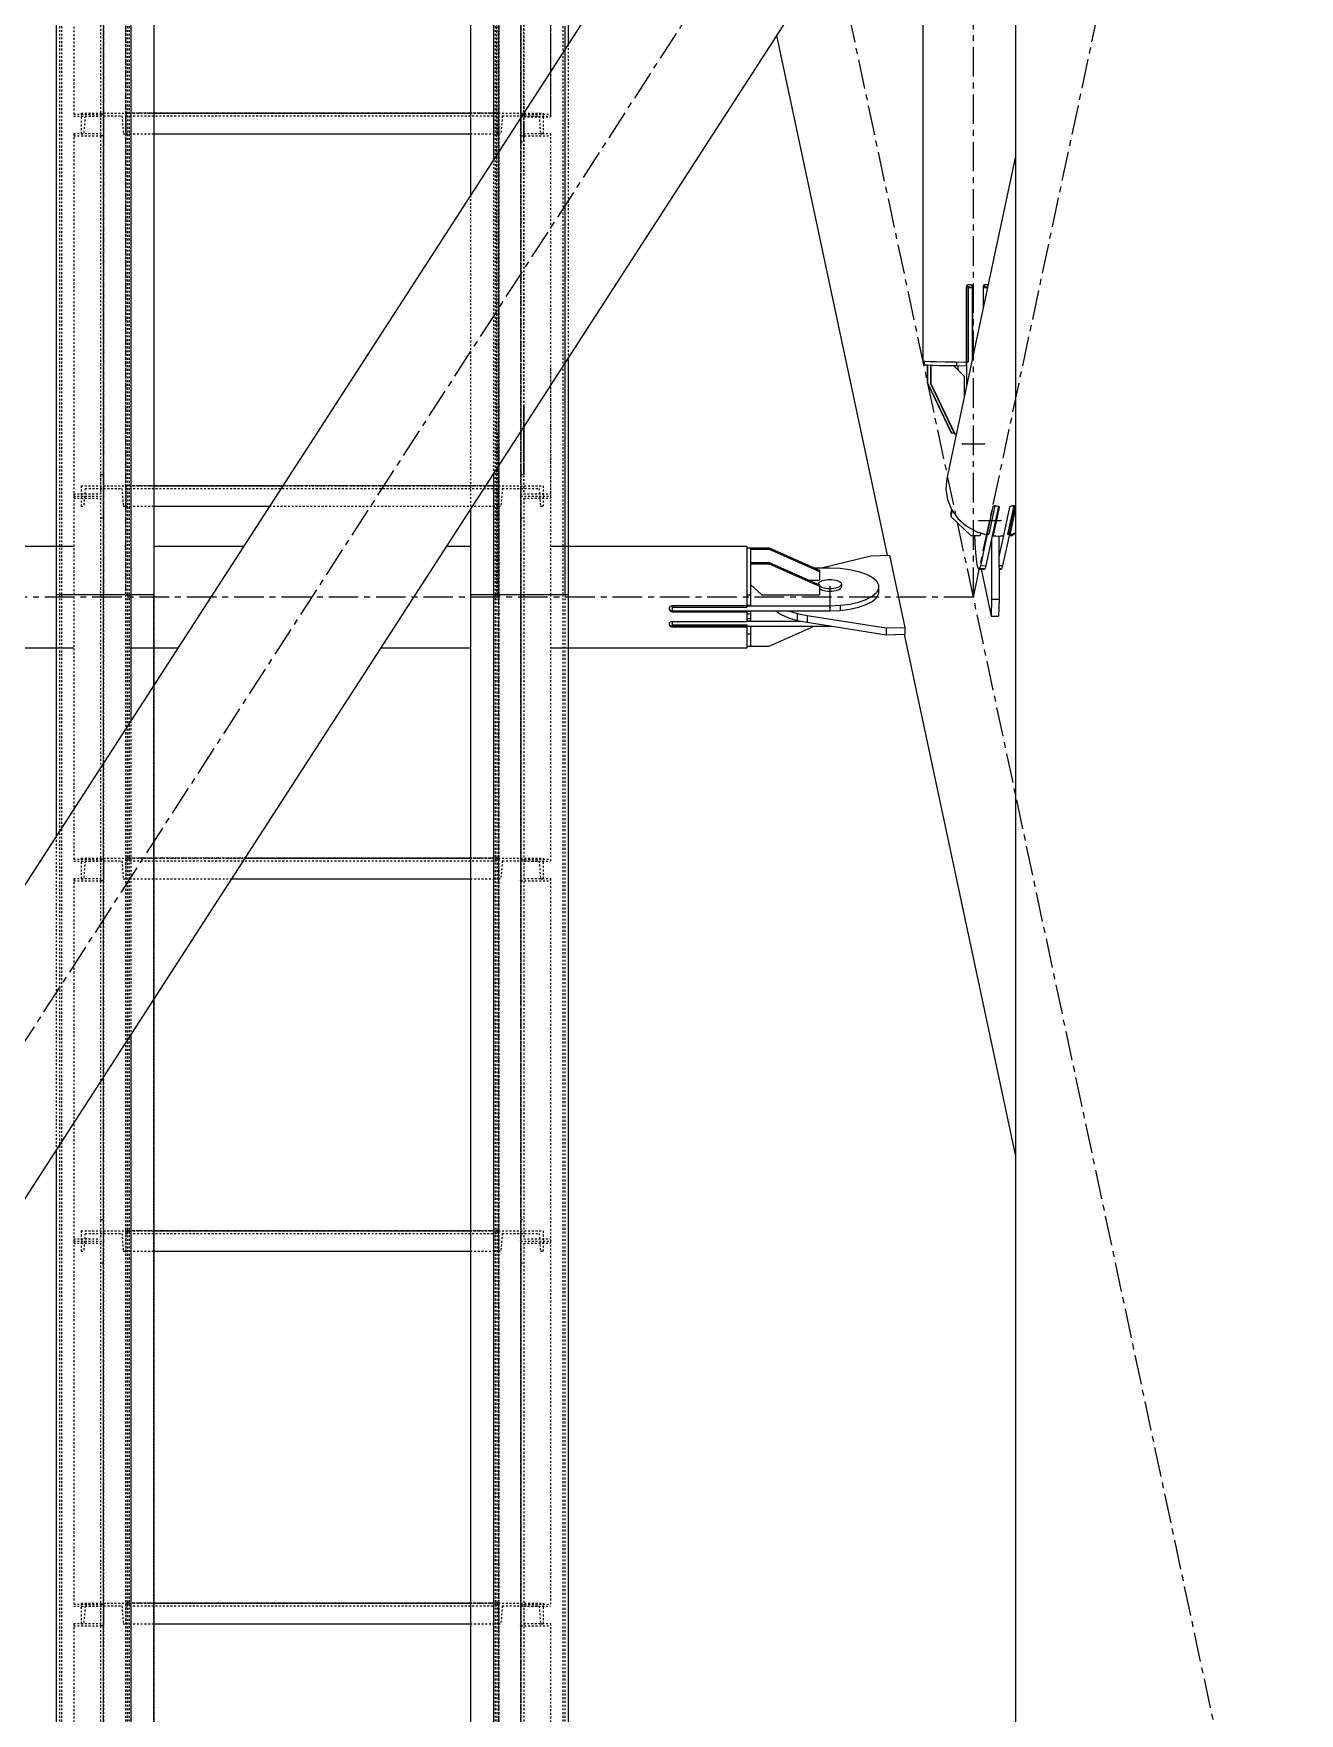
# Model space of a CAD drawing. Header units: millimetres. Extents: x 5143 to 30813, y 232 to 21408.
# Drawn here: x 23090.2 to 23430, y 9290.6 to 9741.5 of the extents above; entities that cross this region are included whole.
import ezdxf

# ---------------------------------------------------------------- set-up
doc = ezdxf.new("R2010")
doc.units = ezdxf.units.MM
doc.header["$LTSCALE"] = 0.25
for name, pattern in [('CENTER', [50.8, 31.75, -6.35, 6.35, -6.35]), ('XKITLINE00', [0]), ('XKITLINE02', [4, 2, -2]), ('XKITLINE03', [6, 3, -1, 1, -1])]:
    doc.linetypes.add(name, pattern=pattern)

msp = doc.modelspace()

# ---------------------------------------------------------------- linework, layer by layer
at = {"color": 3, "linetype": 'XKITLINE02'}
for p, q in [((23097.15, 10409.49), (23097.15, 9590.91)), ((23097.15, 10409.49), (23097.16, 9590.91)), ((23097.69, 10409.49), (23097.69, 9590.91)), ((23097.69, 10409.49), (23097.69, 9590.91)), ((23114.92, 10409.49), (23114.92, 9590.91)), ((23114.92, 10409.49), (23114.92, 9590.91)), ((23115, 10409.49), (23115, 9590.95)), ((23115, 10409.49), (23115, 9590.95)), ((23115.45, 10409.49), (23115.45, 9590.91)), ((23115.45, 10409.49), (23115.46, 9590.91)), ((23115.85, 10409.49), (23115.85, 9590.95)), ((23115.85, 10409.49), (23115.85, 9590.95)), ((23214.14, 10409.49), (23214.13, 9590.95)), ((23214.14, 10409.49), (23214.14, 9590.95)), ((23214.53, 10409.49), (23214.54, 9590.91)), ((23214.99, 10409.49), (23214.98, 9590.95)), ((23214.99, 10409.49), (23214.99, 9590.95)), ((23215.07, 10409.49), (23215.07, 9590.91)), ((23232.3, 10409.49), (23232.3, 9590.91)), ((23232.83, 10409.49), (23232.84, 9590.91)), ((23101, 9817.38), (23101, 9719.35)), ((23101.01, 9817.38), (23101.01, 9719.35)), ((23109, 9817.38), (23109, 9714.13)), ((23109.01, 9817.38), (23109.01, 9714.13)), ((23220.99, 9817.38), (23220.99, 9716.47)), ((23228.99, 9817.38), (23228.99, 9725.38)), ((23108.2, 9816.8), (23108.2, 9714.13)), ((23108.21, 9816.8), (23108.21, 9714.13)), ((23221.79, 9816.8), (23221.79, 9717.45)), ((23214.53, 9761.22), (23214.53, 9590.91)), ((23215.07, 9760.69), (23215.07, 9590.91)), ((23220.98, 9760.77), (23220.98, 9712.5)), ((23220.99, 9762.07), (23220.99, 9719.93)), ((23221.78, 9760.03), (23221.78, 9712.5)), ((23228.98, 9760.77), (23228.98, 9719.19)), ((23232.3, 9743.46), (23232.3, 9590.91)), ((23232.83, 9742.92), (23232.83, 9590.91)), ((23233.68, 9738.64), (23233.68, 9654.46)), ((23233.68, 9738.64), (23233.68, 9654.46)), ((23228.98, 9725.38), (23228.98, 9719.19)), ((23228.99, 9725.38), (23228.99, 9719.35)), ((23101, 9719.93), (23109, 9719.93)), ((23101, 9719.35), (23108.2, 9719.35)), ((23101.01, 9719.93), (23109.01, 9719.93)), ((23101.01, 9719.35), (23108.21, 9719.35)), ((23103, 9720.13), (23103, 9714.63)), ((23103, 9720.13), (23115, 9720.13)), ((23103, 9720.13), (23103, 9714.63)), ((23103, 9720.13), (23103, 9714.63)), ((23103, 9720.13), (23115, 9720.13)), ((23103, 9720.13), (23103, 9714.63)), ((23104.07, 9719.43), (23103.68, 9714.63)), ((23104.07, 9719.43), (23103.68, 9714.63)), ((23104.07, 9719.43), (23103.68, 9714.63)), ((23104.07, 9719.43), (23103.68, 9714.63)), ((23104.07, 9719.43), (23113.94, 9719.43)), ((23104.07, 9719.43), (23113.94, 9719.43)), ((23108.2, 9719.94), (23108.2, 9617.96)), ((23108.2, 9719.94), (23109, 9719.94)), ((23108.21, 9719.94), (23108.21, 9617.96)), ((23108.21, 9719.94), (23109.01, 9719.94)), ((23109, 9719.94), (23109, 9617.38)), ((23109.01, 9719.94), (23109.01, 9617.38)), ((23113.94, 9719.43), (23114.32, 9714.63)), ((23113.94, 9719.43), (23114.32, 9714.63)), ((23113.94, 9719.43), (23114.32, 9714.63)), ((23113.94, 9719.43), (23114.32, 9714.63)), ((23115, 9720.13), (23115, 9714.63)), ((23115, 9720.13), (23122.5, 9720.13)), ((23115, 9720.13), (23115, 9714.63)), ((23115, 9720.13), (23122.5, 9720.13)), ((23115, 9720.13), (23115, 9714.63)), ((23115, 9720.13), (23115, 9714.63)), ((23115, 9720.13), (23115, 9714.63)), ((23115, 9720.13), (23115, 9714.63)), ((23115, 9719.43), (23214.98, 9719.43)), ((23115, 9719.43), (23214.98, 9719.43)), ((23207.48, 9720.13), (23214.98, 9720.13)), ((23207.48, 9720.13), (23214.98, 9720.13)), ((23214.98, 9720.13), (23214.98, 9714.63)), ((23214.98, 9720.13), (23214.98, 9714.63)), ((23214.98, 9720.13), (23214.98, 9714.63)), ((23214.98, 9720.13), (23226.98, 9720.13)), ((23214.98, 9720.13), (23214.98, 9714.63)), ((23214.98, 9720.13), (23214.98, 9714.63)), ((23214.98, 9720.13), (23226.98, 9720.13)), ((23214.98, 9720.13), (23214.98, 9714.63)), ((23216.05, 9719.43), (23215.66, 9714.63)), ((23216.05, 9719.43), (23215.66, 9714.63)), ((23216.05, 9719.43), (23215.66, 9714.63)), ((23216.05, 9719.43), (23215.66, 9714.63)), ((23216.05, 9719.43), (23225.92, 9719.43)), ((23216.05, 9719.43), (23225.92, 9719.43)), ((23220.98, 9719.94), (23220.98, 9640.1)), ((23220.98, 9719.94), (23221.78, 9719.94)), ((23220.98, 9719.93), (23228.98, 9719.93)), ((23220.99, 9719.94), (23220.99, 9640.11)), ((23220.99, 9719.94), (23221.79, 9719.94)), ((23220.99, 9719.93), (23228.99, 9719.93)), ((23221.78, 9719.94), (23221.78, 9617.96)), ((23221.78, 9719.19), (23228.98, 9719.19)), ((23221.79, 9719.94), (23221.79, 9617.96)), ((23221.79, 9719.35), (23228.99, 9719.35)), ((23225.92, 9719.43), (23226.3, 9714.63)), ((23225.92, 9719.43), (23226.3, 9714.63)), ((23225.92, 9719.43), (23226.3, 9714.63)), ((23225.92, 9719.43), (23226.3, 9714.63)), ((23226.98, 9720.13), (23226.98, 9714.63)), ((23226.98, 9720.13), (23226.98, 9714.63)), ((23226.98, 9720.13), (23226.98, 9714.63)), ((23226.98, 9720.13), (23226.98, 9714.63)), ((23101, 9714.7), (23101, 9617.38)), ((23101, 9714.7), (23108.2, 9714.7)), ((23101, 9714.12), (23109, 9714.12)), ((23101.01, 9714.7), (23101.01, 9617.38)), ((23101.01, 9714.7), (23108.21, 9714.7)), ((23101.01, 9714.12), (23109.01, 9714.12)), ((23103, 9714.63), (23103.68, 9714.63)), ((23103, 9714.63), (23103.68, 9714.63)), ((23108.2, 9714.13), (23109, 9714.13)), ((23108.21, 9714.13), (23109.01, 9714.13)), ((23114.32, 9714.63), (23115, 9714.63)), ((23114.32, 9714.63), (23115, 9714.63)), ((23115, 9714.63), (23122.5, 9714.63)), ((23115, 9714.63), (23122.5, 9714.63)), ((23207.48, 9714.63), (23214.98, 9714.63)), ((23207.48, 9714.63), (23214.98, 9714.63)), ((23214.98, 9714.63), (23215.66, 9714.63)), ((23214.98, 9714.63), (23215.66, 9714.63)), ((23220.98, 9716.21), (23220.98, 9712.5)), ((23220.98, 9714.12), (23228.98, 9714.12)), ((23220.99, 9716.47), (23220.99, 9714.13)), ((23220.99, 9714.13), (23221.79, 9714.13)), ((23220.99, 9714.12), (23228.99, 9714.12)), ((23221.78, 9717.45), (23221.78, 9712.5)), ((23221.78, 9714.7), (23228.98, 9714.7)), ((23221.79, 9717.45), (23221.79, 9714.13)), ((23221.79, 9714.7), (23228.99, 9714.7)), ((23226.3, 9714.63), (23226.98, 9714.63)), ((23226.3, 9714.63), (23226.98, 9714.63)), ((23228.98, 9714.7), (23228.98, 9617.38)), ((23228.99, 9714.7), (23228.99, 9617.38)), ((23220.98, 9712.5), (23221.78, 9712.5)), ((23213.68, 9707.69), (23213.68, 9623.52)), ((23213.68, 9707.69), (23213.68, 9623.51)), ((23207.48, 9698.1), (23207.48, 9613.92)), ((23207.49, 9698.1), (23207.49, 9613.93)), ((23228.98, 9652.48), (23228.98, 9617.96)), ((23228.99, 9652.48), (23228.99, 9617.96)), ((23220.98, 9640.1), (23220.98, 9617.38)), ((23220.99, 9640.11), (23220.99, 9617.38)), ((23221.78, 9641.34), (23221.78, 9623.2)), ((23221.79, 9641.34), (23221.79, 9623.2)), ((23103, 9620.13), (23103, 9614.63)), ((23103, 9620.13), (23115, 9620.13)), ((23103, 9620.13), (23103, 9614.63)), ((23103, 9620.13), (23103, 9614.63)), ((23103, 9620.13), (23115, 9620.13)), ((23103, 9620.13), (23103, 9614.63)), ((23104.07, 9619.43), (23103.68, 9614.63)), ((23104.07, 9619.43), (23103.68, 9614.63)), ((23104.07, 9619.43), (23103.68, 9614.63)), ((23104.07, 9619.43), (23103.68, 9614.63)), ((23104.07, 9619.43), (23113.94, 9619.43)), ((23104.07, 9619.43), (23113.94, 9619.43)), ((23108.2, 9623.2), (23109, 9623.2)), ((23108.2, 9623.2), (23108.2, 9617.96)), ((23108.21, 9623.2), (23109.01, 9623.2)), ((23109, 9623.2), (23109, 9617.38)), ((23113.94, 9619.43), (23114.32, 9614.63)), ((23113.94, 9619.43), (23114.32, 9614.63)), ((23113.94, 9619.43), (23114.32, 9614.63)), ((23113.94, 9619.43), (23114.32, 9614.63)), ((23115, 9620.13), (23115, 9614.63)), ((23115, 9620.13), (23122.5, 9620.13)), ((23115, 9620.13), (23115, 9614.63)), ((23115, 9620.13), (23122.5, 9620.13)), ((23115, 9620.13), (23115, 9614.63)), ((23115, 9620.13), (23115, 9614.63)), ((23115, 9620.13), (23115, 9614.63)), ((23115, 9620.13), (23115, 9614.63)), ((23115, 9619.43), (23214.98, 9619.43)), ((23115, 9619.43), (23214.98, 9619.43)), ((23157.09, 9620.13), (23214.98, 9620.13)), ((23157.09, 9620.13), (23214.98, 9620.13)), ((23214.98, 9620.13), (23214.98, 9614.63)), ((23214.98, 9620.13), (23214.98, 9614.63)), ((23214.98, 9620.13), (23214.98, 9614.63)), ((23214.98, 9620.13), (23226.98, 9620.13)), ((23214.98, 9620.13), (23214.98, 9614.63)), ((23214.98, 9620.13), (23214.98, 9614.63)), ((23214.98, 9620.13), (23226.98, 9620.13)), ((23214.98, 9620.13), (23214.98, 9614.63)), ((23216.05, 9619.43), (23215.66, 9614.63)), ((23216.05, 9619.43), (23215.66, 9614.63)), ((23216.05, 9619.43), (23215.66, 9614.63)), ((23216.05, 9619.43), (23215.66, 9614.63)), ((23216.05, 9619.43), (23225.92, 9619.43)), ((23216.05, 9619.43), (23225.92, 9619.43)), ((23220.98, 9623.2), (23221.78, 9623.2)), ((23220.99, 9623.2), (23221.79, 9623.2)), ((23225.92, 9619.43), (23226.3, 9614.63)), ((23225.92, 9619.43), (23226.3, 9614.63)), ((23225.92, 9619.43), (23226.3, 9614.63)), ((23225.92, 9619.43), (23226.3, 9614.63)), ((23226.98, 9620.13), (23226.98, 9614.63)), ((23226.98, 9620.13), (23226.98, 9614.63)), ((23226.98, 9620.13), (23226.98, 9614.63)), ((23226.98, 9620.13), (23226.98, 9614.63)), ((23101, 9617.96), (23108.2, 9617.96)), ((23101, 9617.96), (23101, 9617.38)), ((23101, 9617.38), (23109, 9617.38)), ((23101.01, 9617.96), (23108.21, 9617.96)), ((23101.01, 9617.38), (23101.01, 9519.35)), ((23101.01, 9617.38), (23109.01, 9617.38)), ((23101.01, 9617.38), (23109.01, 9617.38)), ((23101.01, 9616.8), (23108.21, 9616.8)), ((23103, 9614.63), (23103.68, 9614.63)), ((23103, 9614.63), (23103.68, 9614.63)), ((23108.21, 9616.8), (23108.21, 9514.13)), ((23109.01, 9617.38), (23109.01, 9514.13)), ((23114.32, 9614.63), (23115, 9614.63)), ((23114.32, 9614.63), (23115, 9614.63)), ((23115, 9614.63), (23122.5, 9614.63)), ((23115, 9614.63), (23122.5, 9614.63)), ((23153.53, 9614.63), (23214.98, 9614.63)), ((23153.53, 9614.63), (23214.98, 9614.63)), ((23214.98, 9614.63), (23215.66, 9614.63)), ((23214.98, 9614.63), (23215.66, 9614.63)), ((23220.98, 9617.38), (23228.98, 9617.38)), ((23220.99, 9617.38), (23220.99, 9514.13)), ((23220.99, 9617.38), (23228.99, 9617.38)), ((23220.99, 9617.38), (23228.99, 9617.38)), ((23221.78, 9617.96), (23228.98, 9617.96)), ((23221.79, 9617.96), (23228.99, 9617.96)), ((23221.79, 9616.8), (23221.79, 9590.91)), ((23221.79, 9616.8), (23228.99, 9616.8)), ((23226.3, 9614.63), (23226.98, 9614.63)), ((23226.3, 9614.63), (23226.98, 9614.63)), ((23228.99, 9617.38), (23228.99, 9590.91)), ((23108.21, 9611.57), (23109.01, 9611.57)), ((23220.99, 9611.57), (23221.79, 9611.57)), ((23097.16, 9590.91), (23097.16, 7919.31)), ((23097.69, 9590.91), (23097.69, 7919.31)), ((23114.92, 9590.91), (23114.92, 7919.31)), ((23115, 9590.95), (23115.01, 7919.31)), ((23115, 9590.95), (23116.31, 9590.95)), ((23115, 9590.95), (23115.01, 7919.31)), ((23115, 9590.95), (23116.31, 9590.95)), ((23115, 9590.95), (23116.31, 9590.95)), ((23115.46, 9590.91), (23115.46, 7919.31)), ((23115.85, 9590.95), (23115.86, 7919.31)), ((23115.85, 9590.95), (23115.86, 7919.31)), ((23122.5, 9590.95), (23122.51, 7919.31)), ((23122.5, 9590.95), (23122.51, 7919.31)), ((23207.48, 9590.95), (23214.98, 9590.95)), ((23207.49, 9590.95), (23214.99, 9590.95)), ((23207.49, 9590.95), (23214.99, 9590.95)), ((23214.14, 9590.95), (23214.14, 7919.31)), ((23214.54, 9590.91), (23214.54, 7919.31)), ((23214.99, 9590.95), (23214.99, 7919.31)), ((23215.07, 9590.91), (23215.07, 7919.31)), ((23220.99, 9590.91), (23220.99, 9519.93)), ((23221.79, 9590.91), (23221.79, 9514.13)), ((23228.99, 9590.91), (23228.99, 9519.35)), ((23232.3, 9590.91), (23232.3, 7919.31)), ((23232.84, 9590.91), (23232.84, 7919.31)), ((23122.5, 9566.62), (23122.5, 9482.44)), ((23116.31, 9557.03), (23116.31, 9472.85)), ((23096.31, 9526.09), (23096.31, 9441.91)), ((23101.01, 9519.93), (23109.01, 9519.93)), ((23103, 9520.13), (23103, 9514.63)), ((23103, 9520.13), (23115, 9520.13)), ((23103, 9520.13), (23103, 9514.63)), ((23108.21, 9519.94), (23108.21, 9417.96)), ((23108.21, 9519.94), (23109.01, 9519.94)), ((23109.01, 9519.94), (23109.01, 9417.38)), ((23115, 9520.13), (23115, 9514.63)), ((23115, 9520.13), (23146.86, 9520.13)), ((23115, 9520.13), (23115, 9514.63)), ((23115, 9520.13), (23115, 9514.63)), ((23207.49, 9520.13), (23214.98, 9520.13)), ((23214.98, 9520.13), (23214.98, 9514.63)), ((23214.98, 9520.13), (23214.98, 9514.63)), ((23214.98, 9520.13), (23226.98, 9520.13)), ((23214.98, 9520.13), (23214.98, 9514.63)), ((23220.99, 9519.94), (23220.99, 9417.38)), ((23220.99, 9519.94), (23221.79, 9519.94)), ((23220.99, 9519.93), (23228.99, 9519.93)), ((23221.79, 9519.94), (23221.79, 9417.96)), ((23226.98, 9520.13), (23226.98, 9514.63)), ((23226.98, 9520.13), (23226.98, 9514.63)), ((23101.01, 9519.35), (23108.21, 9519.35)), ((23104.07, 9519.43), (23103.68, 9514.63)), ((23104.07, 9519.43), (23103.68, 9514.63)), ((23104.07, 9519.43), (23113.94, 9519.43)), ((23113.94, 9519.43), (23114.32, 9514.63)), ((23113.94, 9519.43), (23114.32, 9514.63)), ((23115, 9519.43), (23214.98, 9519.43)), ((23216.05, 9519.43), (23215.66, 9514.63)), ((23216.05, 9519.43), (23215.66, 9514.63)), ((23216.05, 9519.43), (23225.92, 9519.43)), ((23221.79, 9519.35), (23228.99, 9519.35)), ((23225.92, 9519.43), (23226.3, 9514.63)), ((23225.92, 9519.43), (23226.3, 9514.63)), ((23101.01, 9514.7), (23101.01, 9417.38)), ((23101.01, 9514.7), (23108.21, 9514.7)), ((23101.01, 9514.12), (23109.01, 9514.12)), ((23103, 9514.63), (23103.68, 9514.63)), ((23108.21, 9514.13), (23109.01, 9514.13)), ((23114.32, 9514.63), (23115, 9514.63)), ((23115, 9514.63), (23143.31, 9514.63)), ((23207.49, 9514.63), (23214.98, 9514.63)), ((23214.98, 9514.63), (23215.66, 9514.63)), ((23220.99, 9514.13), (23221.79, 9514.13)), ((23220.99, 9514.12), (23228.99, 9514.12)), ((23221.79, 9514.7), (23228.99, 9514.7)), ((23226.3, 9514.63), (23226.98, 9514.63)), ((23228.99, 9514.7), (23228.99, 9417.38)), ((23108.21, 9423.2), (23109.01, 9423.2)), ((23220.99, 9423.2), (23221.79, 9423.2)), ((23101.01, 9417.96), (23108.21, 9417.96)), ((23101.01, 9417.38), (23109.01, 9417.38)), ((23101.01, 9417.38), (23101.01, 9319.35)), ((23101.01, 9417.38), (23109.01, 9417.38)), ((23101.01, 9416.8), (23108.21, 9416.8)), ((23103, 9420.13), (23103, 9414.63)), ((23103, 9420.13), (23115, 9420.13)), ((23103, 9420.13), (23103, 9414.63)), ((23104.07, 9419.43), (23103.68, 9414.63)), ((23104.07, 9419.43), (23103.68, 9414.63)), ((23104.07, 9419.43), (23113.94, 9419.43)), ((23108.21, 9416.8), (23108.21, 9314.13)), ((23109.01, 9417.38), (23109.01, 9314.13)), ((23113.94, 9419.43), (23114.32, 9414.63)), ((23113.94, 9419.43), (23114.32, 9414.63)), ((23115, 9420.13), (23115, 9414.63)), ((23115, 9420.13), (23122.5, 9420.13)), ((23115, 9420.13), (23115, 9414.63)), ((23115, 9420.13), (23115, 9414.63)), ((23115, 9419.43), (23214.98, 9419.43)), ((23207.49, 9420.13), (23214.98, 9420.13)), ((23214.98, 9420.13), (23214.98, 9414.63)), ((23214.98, 9420.13), (23214.98, 9414.63)), ((23214.98, 9420.13), (23226.98, 9420.13)), ((23214.98, 9420.13), (23214.98, 9414.63)), ((23216.05, 9419.43), (23215.66, 9414.63)), ((23216.05, 9419.43), (23215.66, 9414.63)), ((23216.05, 9419.43), (23225.92, 9419.43)), ((23220.99, 9420.13), (23220.99, 9417.38)), ((23220.99, 9417.38), (23228.99, 9417.38)), ((23220.99, 9417.38), (23220.99, 9314.13)), ((23220.99, 9417.38), (23228.99, 9417.38)), ((23221.79, 9417.96), (23228.99, 9417.96)), ((23221.79, 9416.8), (23221.79, 9314.13)), ((23221.79, 9416.8), (23228.99, 9416.8)), ((23225.92, 9419.43), (23226.3, 9414.63)), ((23225.92, 9419.43), (23226.3, 9414.63)), ((23226.98, 9420.13), (23226.98, 9414.63)), ((23226.98, 9420.13), (23226.98, 9414.63)), ((23228.99, 9417.38), (23228.99, 9319.35)), ((23103, 9414.63), (23103.68, 9414.63)), ((23108.21, 9411.57), (23109.01, 9411.57)), ((23114.32, 9414.63), (23115, 9414.63)), ((23115, 9414.63), (23122.5, 9414.63)), ((23207.49, 9414.63), (23214.98, 9414.63)), ((23214.98, 9414.63), (23215.66, 9414.63)), ((23220.99, 9411.57), (23221.79, 9411.57)), ((23226.3, 9414.63), (23226.98, 9414.63)), ((23101.01, 9319.93), (23109.01, 9319.93)), ((23101.01, 9319.35), (23108.21, 9319.35)), ((23103, 9320.13), (23103, 9314.63)), ((23103, 9320.13), (23115, 9320.13)), ((23103, 9320.13), (23103, 9314.63)), ((23104.07, 9319.43), (23103.68, 9314.63)), ((23104.07, 9319.43), (23103.68, 9314.63)), ((23104.07, 9319.43), (23113.94, 9319.43)), ((23108.21, 9319.94), (23108.21, 9217.96)), ((23108.21, 9319.94), (23109.01, 9319.94)), ((23109.01, 9319.94), (23109.01, 9217.38)), ((23113.94, 9319.43), (23114.32, 9314.63)), ((23113.94, 9319.43), (23114.32, 9314.63)), ((23115, 9320.13), (23115, 9314.63)), ((23115, 9320.13), (23122.5, 9320.13)), ((23115, 9320.13), (23115, 9314.63)), ((23115, 9320.13), (23115, 9314.63)), ((23115, 9319.43), (23214.98, 9319.43)), ((23207.49, 9320.13), (23214.98, 9320.13)), ((23214.98, 9320.13), (23214.98, 9314.63)), ((23214.99, 9320.13), (23214.99, 9314.63)), ((23214.99, 9320.13), (23226.98, 9320.13)), ((23214.99, 9320.13), (23214.99, 9314.63)), ((23216.05, 9319.43), (23215.66, 9314.63)), ((23216.05, 9319.43), (23215.66, 9314.63)), ((23216.05, 9319.43), (23225.92, 9319.43)), ((23220.99, 9319.94), (23220.99, 9217.38)), ((23220.99, 9319.94), (23221.79, 9319.94)), ((23220.99, 9319.93), (23228.99, 9319.93)), ((23221.79, 9319.94), (23221.79, 9217.96)), ((23221.79, 9319.93), (23221.79, 9314.13)), ((23221.79, 9319.35), (23228.99, 9319.35)), ((23225.92, 9319.43), (23226.3, 9314.63)), ((23225.92, 9319.43), (23226.3, 9314.63)), ((23226.98, 9320.13), (23226.98, 9314.63)), ((23226.98, 9320.13), (23226.98, 9314.63)), ((23101.01, 9314.7), (23101.01, 9217.38)), ((23101.01, 9314.7), (23108.21, 9314.7)), ((23101.01, 9314.12), (23109.01, 9314.12)), ((23103, 9314.63), (23103.68, 9314.63)), ((23108.21, 9314.13), (23109.01, 9314.13)), ((23114.32, 9314.63), (23115, 9314.63)), ((23115, 9314.63), (23122.5, 9314.63)), ((23207.49, 9314.63), (23214.98, 9314.63)), ((23214.99, 9314.63), (23215.66, 9314.63)), ((23220.99, 9314.13), (23221.79, 9314.13)), ((23220.99, 9314.12), (23228.99, 9314.12)), ((23221.79, 9314.7), (23228.99, 9314.7)), ((23226.3, 9314.63), (23226.98, 9314.63)), ((23228.99, 9314.7), (23228.99, 9217.38))]:
    msp.add_line(p, q, dxfattribs=at)
at = {"color": 1, "linetype": 'XKITLINE03'}
for p, q in [((23109, 10409.49), (23109, 9590.91)), ((23109.01, 9590.91), (23109, 10409.49)), ((23115, 9590.95), (23115, 10409.49)), ((23115, 9590.95), (23115, 10409.49)), ((23214.99, 10409.49), (23214.98, 9590.95)), ((23214.99, 10409.49), (23214.99, 9590.95)), ((23220.99, 9590.91), (23220.98, 10409.49)), ((23109, 9719.93), (23109, 9817.38)), ((23109.01, 9719.93), (23109.01, 9817.38)), ((23220.99, 9817.38), (23220.99, 9719.93)), ((23220.98, 9760.77), (23220.98, 9719.93)), ((23214.98, 9720.13), (23115, 9720.13)), ((23214.98, 9720.13), (23115, 9720.13)), ((23115, 9720.13), (23115, 9720.13)), ((23115, 9720.13), (23115, 9720.13)), ((23214.98, 9720.13), (23214.98, 9720.13)), ((23214.98, 9720.13), (23214.98, 9720.13)), ((23109, 9617.38), (23109, 9714.12)), ((23109.01, 9617.38), (23109.01, 9714.12)), ((23220.98, 9714.12), (23220.98, 9617.38)), ((23220.99, 9714.12), (23220.99, 9617.38)), ((23214.98, 9620.13), (23115, 9620.13)), ((23214.98, 9620.13), (23115, 9620.13)), ((23115, 9620.13), (23115, 9620.13)), ((23115, 9620.13), (23115, 9620.13)), ((23214.98, 9620.13), (23214.98, 9620.13)), ((23214.98, 9620.13), (23214.98, 9620.13)), ((23109.01, 9519.93), (23109.01, 9617.38)), ((23220.99, 9617.38), (23220.99, 9519.93)), ((23109.01, 7919.31), (23109.01, 9590.91)), ((23122.51, 7919.31), (23122.5, 9590.95)), ((23214.99, 9590.95), (23214.99, 7919.31)), ((23220.99, 7919.31), (23220.99, 9590.91)), ((23214.98, 9520.13), (23115, 9520.13)), ((23115, 9520.13), (23115, 9520.13)), ((23214.98, 9520.13), (23214.98, 9520.13)), ((23109.01, 9417.38), (23109.01, 9514.12)), ((23220.99, 9514.12), (23220.99, 9417.38)), ((23109.01, 9319.93), (23109.01, 9417.38)), ((23214.98, 9420.13), (23115, 9420.13)), ((23115, 9420.13), (23115, 9420.13)), ((23214.98, 9420.13), (23214.98, 9420.13)), ((23220.99, 9417.38), (23220.99, 9319.93)), ((23214.98, 9320.13), (23115, 9320.13)), ((23115, 9320.13), (23115, 9320.13)), ((23214.99, 9320.13), (23214.99, 9320.13)), ((23109.01, 9217.38), (23109.01, 9314.12)), ((23220.99, 9314.12), (23220.99, 9217.38))]:
    msp.add_line(p, q, dxfattribs=at)
at = {"color": 8, "linetype": 'CENTER'}
for p, q in [((23342.5, 9590.27), (23342.5, 10410.27)), ((22900, 9180.27), (23430, 10000.27)), ((23342.5, 9590.27), (23430, 10000.27)), ((23430, 9180.27), (23256.44, 9993.5)), ((23339.51, 9631.42), (23345.48, 9631.43)), ((23343.89, 9610.81), (23349.87, 9610.83)), ((23303.98, 9593.04), (23303.98, 9587.51)), ((23342.5, 9590.27), (22987.5, 9590.27))]:
    msp.add_line(p, q, dxfattribs=at)
at = {"color": 7, "linetype": 'XKITLINE00'}
for p, q in [((23096.3, 9977.44), (23096.3, 9590.91)), ((23096.3, 9977.44), (23096.31, 9590.91)), ((23116.3, 9977.44), (23116.3, 9590.91)), ((23116.3, 9977.44), (23116.31, 9590.91)), ((23122.5, 9977.44), (23122.5, 9590.95)), ((23122.5, 9977.44), (23122.5, 9590.95)), ((23207.48, 9977.44), (23207.48, 9698.1)), ((23207.49, 9977.44), (23207.49, 9698.1)), ((23213.68, 9977.44), (23213.68, 9707.69)), ((23233.68, 9770.27), (23233.68, 9738.64)), ((23213.68, 9762.07), (23213.68, 9707.69)), ((23233.68, 9742.07), (23233.68, 9738.64)), ((23122.5, 9720.13), (23207.48, 9720.13)), ((23122.5, 9720.13), (23207.48, 9720.13)), ((23122.5, 9714.63), (23207.48, 9714.63)), ((23122.5, 9714.63), (23207.48, 9714.63)), ((23233.68, 9654.46), (23233.68, 9590.91)), ((23233.68, 9654.46), (23233.68, 9590.91)), ((23213.68, 9623.51), (23213.68, 9590.91)), ((23213.68, 9623.52), (23213.68, 9590.91)), ((23122.5, 9620.13), (23157.09, 9620.13)), ((23122.5, 9620.13), (23157.09, 9620.13)), ((23122.5, 9614.63), (23153.53, 9614.63)), ((23122.5, 9614.63), (23153.53, 9614.63)), ((23207.48, 9613.92), (23207.48, 9590.95)), ((23207.49, 9613.93), (23207.49, 9590.95)), ((23096.3, 9590.91), (23116.3, 9590.91)), ((23096.31, 9590.91), (23116.31, 9590.91)), ((23096.31, 9590.91), (23096.31, 9526.09)), ((23096.31, 9590.91), (23116.31, 9590.91)), ((23116.31, 9590.95), (23122.5, 9590.95)), ((23116.31, 9590.95), (23122.5, 9590.95)), ((23116.31, 9590.95), (23122.5, 9590.95)), ((23116.31, 9590.91), (23116.31, 9557.03)), ((23122.5, 9590.95), (23122.5, 9566.62)), ((23207.48, 9590.95), (23213.68, 9590.95)), ((23207.49, 9590.95), (23213.68, 9590.95)), ((23207.49, 9590.95), (23207.49, 9203.11)), ((23207.49, 9590.95), (23213.68, 9590.95)), ((23213.68, 9590.91), (23233.68, 9590.91)), ((23213.68, 9590.91), (23233.68, 9590.91)), ((23213.69, 9590.91), (23233.69, 9590.91)), ((23213.69, 9590.91), (23213.69, 9203.11)), ((23233.69, 9590.91), (23233.69, 9203.11)), ((23146.86, 9520.13), (23207.49, 9520.13)), ((23143.31, 9514.63), (23207.49, 9514.63)), ((23122.5, 9482.44), (23122.5, 9203.11)), ((23116.31, 9472.85), (23116.31, 9203.11)), ((23096.31, 9441.91), (23096.31, 9203.11)), ((23122.5, 9420.13), (23207.49, 9420.13)), ((23122.5, 9414.63), (23207.49, 9414.63)), ((23122.5, 9320.13), (23207.49, 9320.13)), ((23122.5, 9314.63), (23207.49, 9314.63))]:
    msp.add_line(p, q, dxfattribs=at)
at = {"color": 8, "linetype": 'XKITLINE00'}
for p, q in [((23284, 9816.48), (23007.61, 9388.86)), ((23328.9, 9800.66), (23328.9, 9653.69)), ((23322.38, 9791.69), (23045.99, 9364.07)), ((23353.8, 9794.14), (23353.8, 9217.15)), ((23289.61, 9740.98), (23319.38, 9601.49)), ((23353.8, 9708.62), (23335.32, 9622.06)), ((23340.65, 9673.62), (23340.58, 9673.35)), ((23340.58, 9673.35), (23340.58, 9653.36)), ((23340.59, 9673.38), (23340.64, 9673.37)), ((23340.64, 9673.37), (23340.64, 9653.37)), ((23340.64, 9673.37), (23341.12, 9673.36)), ((23340.75, 9673.85), (23340.65, 9673.62)), ((23340.72, 9673.79), (23342.16, 9673.36)), ((23340.75, 9673.85), (23340.94, 9674.04)), ((23340.94, 9674.04), (23341.18, 9674.16)), ((23341.12, 9673.36), (23341.12, 9653.37)), ((23341.12, 9673.36), (23342.16, 9673.36)), ((23341.18, 9674.16), (23341.44, 9674.2)), ((23341.44, 9674.2), (23341.7, 9674.16)), ((23341.65, 9674.18), (23341.7, 9674.16)), ((23341.67, 9674.17), (23341.89, 9674.06)), ((23341.7, 9674.16), (23341.94, 9674.04)), ((23341.89, 9674.06), (23342.08, 9673.87)), ((23341.94, 9674.04), (23342.13, 9673.85)), ((23342.08, 9673.87), (23342.2, 9673.63)), ((23342.13, 9673.85), (23342.25, 9673.61)), ((23342.16, 9673.36), (23342.16, 9654.11)), ((23342.2, 9673.63), (23342.25, 9673.61)), ((23342.2, 9673.63), (23342.24, 9673.37)), ((23342.24, 9673.37), (23342.29, 9673.35)), ((23342.24, 9673.37), (23342.24, 9654.49)), ((23342.25, 9673.61), (23342.29, 9673.35)), ((23342.29, 9673.35), (23342.29, 9654.73)), ((23345.12, 9673.62), (23345.08, 9673.36)), ((23345.08, 9673.36), (23345.08, 9667.8)), ((23345.09, 9673.39), (23345.15, 9673.37)), ((23345.24, 9673.86), (23345.12, 9673.62)), ((23345.15, 9673.37), (23345.15, 9668.11)), ((23345.15, 9673.37), (23346.19, 9673.37)), ((23345.21, 9673.8), (23346.29, 9673.48)), ((23345.43, 9674.05), (23345.24, 9673.86)), ((23345.43, 9674.05), (23345.66, 9674.17)), ((23345.66, 9674.17), (23345.92, 9674.21)), ((23345.92, 9674.21), (23346.18, 9674.17)), ((23346.13, 9674.19), (23346.18, 9674.17)), ((23346.15, 9674.18), (23346.36, 9674.07)), ((23346.18, 9674.17), (23346.41, 9674.05)), ((23346.19, 9673.37), (23346.27, 9673.37)), ((23346.19, 9673.37), (23346.19, 9673)), ((23346.36, 9674.07), (23346.41, 9674.02)), ((23328.9, 9653.69), (23329.51, 9653.61)), ((23329.25, 9653.64), (23329.25, 9652.72)), ((23329.25, 9652.72), (23329.49, 9652.65)), ((23329.49, 9652.65), (23330.27, 9652.58)), ((23329.51, 9653.61), (23330.77, 9653.53)), ((23330.06, 9652.6), (23330.06, 9647.84)), ((23330.14, 9652.59), (23330.14, 9647.81)), ((23330.27, 9652.58), (23331.02, 9652.55)), ((23330.77, 9653.53), (23332.62, 9653.47)), ((23330.94, 9652.55), (23330.94, 9647.57)), ((23331.02, 9652.55), (23331.03, 9652.55)), ((23331.03, 9652.55), (23331.03, 9647.55)), ((23331.03, 9652.55), (23331.05, 9652.55)), ((23331.05, 9652.55), (23331.57, 9652.52)), ((23331.57, 9652.52), (23333.33, 9652.47)), ((23332.62, 9653.47), (23334.96, 9653.42)), ((23333.33, 9652.47), (23335.48, 9652.42)), ((23334.96, 9653.42), (23337.68, 9653.38)), ((23335.48, 9652.42), (23337.92, 9652.39)), ((23337.17, 9652.4), (23339.99, 9649.57)), ((23337.68, 9653.38), (23340.58, 9653.36)), ((23337.92, 9653.38), (23337.92, 9652.39)), ((23337.92, 9652.39), (23340.55, 9652.37)), ((23338.35, 9652.39), (23338.35, 9651.22)), ((23340.55, 9653.37), (23340.58, 9653.36)), ((23340.55, 9653.37), (23340.55, 9652.37)), ((23340.64, 9653.37), (23340.67, 9653.37)), ((23340.67, 9653.37), (23341.12, 9653.37)), ((23340.67, 9653.37), (23340.67, 9647.1)), ((23330.06, 9647.84), (23330.14, 9647.81)), ((23330.06, 9647.84), (23336.53, 9634.36)), ((23330.14, 9647.81), (23336.62, 9634.33)), ((23330.94, 9647.57), (23331.03, 9647.55)), ((23330.94, 9647.57), (23337.42, 9634.09)), ((23331.03, 9647.55), (23337.5, 9634.07)), ((23339.99, 9649.57), (23339.99, 9643.95)), ((23336.53, 9634.36), (23336.62, 9634.33)), ((23336.62, 9634.33), (23337.3, 9634.33)), ((23337.42, 9634.09), (23337.5, 9634.07)), ((23337.5, 9634.07), (23337.88, 9634.07)), ((23335.32, 9622.06), (23335.09, 9619.25)), ((23335.09, 9619.25), (23335.54, 9616.44)), ((23335.54, 9616.44), (23336.65, 9613.77)), ((23349.25, 9614.6), (23345.85, 9598.7)), ((23347.69, 9614.57), (23346.07, 9606.98)), ((23348.23, 9614.74), (23346.62, 9607.15)), ((23347.69, 9614.57), (23347.78, 9614.65)), ((23349.29, 9614.57), (23347.75, 9607.35)), ((23349.39, 9614.38), (23347.77, 9606.79)), ((23347.78, 9614.65), (23347.89, 9614.73)), ((23347.89, 9614.73), (23348.1, 9614.78)), ((23348.1, 9614.78), (23348.34, 9614.8)), ((23348.15, 9614.78), (23348.23, 9614.74)), ((23348.23, 9614.74), (23348.89, 9614.74)), ((23348.34, 9614.8), (23348.61, 9614.79)), ((23348.61, 9614.79), (23348.87, 9614.75)), ((23348.87, 9614.75), (23349.1, 9614.68)), ((23349.1, 9614.68), (23349.27, 9614.59)), ((23349.27, 9614.59), (23349.37, 9614.48)), ((23349.37, 9614.48), (23349.39, 9614.38)), ((23352.18, 9614.39), (23350.56, 9606.8)), ((23353.31, 9614.75), (23351.69, 9607.17)), ((23353.7, 9614.75), (23352.13, 9607.41)), ((23352.24, 9614.49), (23352.18, 9614.39)), ((23353.75, 9614.74), (23352.23, 9607.58)), ((23352.24, 9614.49), (23352.38, 9614.59)), ((23352.38, 9614.59), (23352.58, 9614.69)), ((23352.58, 9614.69), (23352.83, 9614.76)), ((23352.81, 9614.75), (23353.31, 9614.75)), ((23352.83, 9614.76), (23353.09, 9614.8)), ((23353.09, 9614.8), (23353.35, 9614.81)), ((23353.31, 9614.75), (23353.41, 9614.81)), ((23353.35, 9614.81), (23353.58, 9614.79)), ((23353.58, 9614.79), (23353.75, 9614.74)), ((23353.75, 9614.74), (23353.8, 9614.69)), ((23336.62, 9613.83), (23336.41, 9612.81)), ((23336.41, 9612.81), (23336.44, 9611.89)), ((23336.8, 9613.56), (23336.44, 9611.89)), ((23336.44, 9611.89), (23341.82, 9606.78)), ((23336.65, 9613.77), (23338.36, 9611.38)), ((23338.36, 9611.38), (23340.59, 9609.39)), ((23353.8, 9614.25), (23352.25, 9606.99)), ((23340.59, 9609.39), (23343.23, 9607.89)), ((23340.89, 9609.21), (23341.03, 9609.1)), ((23341.03, 9609.1), (23342.8, 9608.13)), ((23341.82, 9606.78), (23344.31, 9606.79)), ((23342.62, 9606.78), (23342.84, 9605.74)), ((23342.8, 9606.78), (23342.89, 9604.6)), ((23343.23, 9607.89), (23346.07, 9606.98)), ((23343.26, 9607.87), (23343.39, 9607.8)), ((23343.4, 9607.83), (23343.39, 9607.8)), ((23343.39, 9607.8), (23345.98, 9606.98)), ((23344.46, 9607.46), (23344.31, 9606.79)), ((23346.17, 9607.15), (23344.36, 9598.69)), ((23345.98, 9607.01), (23345.98, 9606.98)), ((23346.16, 9607.39), (23346.62, 9607.15)), ((23346.16, 9607.38), (23346.17, 9607.15)), ((23346.17, 9607.15), (23346.62, 9607.15)), ((23347.34, 9605.66), (23347.39, 9589.7)), ((23347.66, 9607.17), (23347.68, 9606.71)), ((23347.76, 9607.09), (23347.68, 9606.71)), ((23347.68, 9606.71), (23348.38, 9606.66)), ((23347.74, 9607.55), (23347.76, 9607.09)), ((23347.75, 9607.35), (23347.77, 9606.79)), ((23347.77, 9606.79), (23349.17, 9606.65)), ((23348.39, 9606.73), (23348.38, 9606.66)), ((23348.38, 9606.66), (23349.08, 9606.64)), ((23349.08, 9606.64), (23349.78, 9606.66)), ((23349.17, 9606.65), (23350.56, 9606.8)), ((23349.33, 9606.65), (23349.38, 9589.7)), ((23350.57, 9606.8), (23349.35, 9601.06)), ((23349.79, 9606.72), (23349.78, 9606.66)), ((23349.78, 9606.66), (23350.47, 9606.71)), ((23352.14, 9607.17), (23350.34, 9598.71)), ((23350.49, 9606.79), (23350.47, 9606.71)), ((23351.69, 9607.17), (23352.13, 9607.41)), ((23351.69, 9607.17), (23352.14, 9607.17)), ((23352.06, 9606.8), (23352.78, 9606.81)), ((23352.13, 9607.41), (23352.14, 9607.17)), ((23352.23, 9607.37), (23352.15, 9606.99)), ((23352.15, 9607.17), (23352.15, 9606.99)), ((23352.15, 9606.99), (23352.25, 9607.02)), ((23352.22, 9607.8), (23352.23, 9607.37)), ((23352.23, 9607.58), (23352.25, 9606.99)), ((23352.25, 9606.99), (23353.8, 9607.51)), ((23352.78, 9606.81), (23353.8, 9607.49)), ((23048.31, 9603.91), (23101.01, 9603.91)), ((23114.72, 9603.91), (23115, 9603.91)), ((23122.5, 9603.91), (23146.6, 9603.91)), ((23201.01, 9603.91), (23207.49, 9603.91)), ((23214.99, 9603.91), (23215.27, 9603.91)), ((23228.99, 9603.91), (23281.68, 9603.91)), ((23281.68, 9603.91), (23281.68, 9587.96)), ((23281.68, 9603.47), (23282.68, 9603.47)), ((23282.68, 9603.47), (23282.68, 9599.21)), ((23282.68, 9603.47), (23287.68, 9603.47)), ((23282.68, 9603.08), (23287.68, 9603.08)), ((23287.68, 9603.47), (23301.18, 9597.48)), ((23287.68, 9603.47), (23287.68, 9603.08)), ((23287.68, 9603.08), (23301.18, 9597.09)), ((23301.76, 9598.13), (23314.96, 9601.34)), ((23314.96, 9601.34), (23319.94, 9601.51)), ((23319.94, 9601.51), (23324.08, 9582.13)), ((23342.89, 9604.6), (23343.03, 9602.34)), ((23343.03, 9602.34), (23343.21, 9600.45)), ((23282.68, 9599.58), (23287.68, 9599.58)), ((23282.68, 9599.21), (23282.68, 9599.19)), ((23282.68, 9599.19), (23287.68, 9599.19)), ((23282.68, 9599.19), (23282.68, 9599.17)), ((23282.68, 9599.17), (23282.68, 9593.52)), ((23287.68, 9599.58), (23301.18, 9593.59)), ((23287.68, 9599.58), (23287.68, 9599.19)), ((23287.68, 9599.19), (23301.18, 9593.2)), ((23299.71, 9598.13), (23303.98, 9598.13)), ((23301.18, 9597.48), (23301.18, 9594.79)), ((23303.98, 9598.13), (23306.7, 9598.02)), ((23306.7, 9598.02), (23309.31, 9597.69)), ((23309.31, 9597.69), (23311.68, 9597.16)), ((23311.68, 9597.16), (23313.71, 9596.45)), ((23313.71, 9596.45), (23315.32, 9595.59)), ((23343.21, 9600.45), (23343.42, 9599.01)), ((23343.42, 9599.01), (23343.65, 9598.09)), ((23343.65, 9598.09), (23343.89, 9597.72)), ((23343.89, 9597.72), (23344.13, 9597.92)), ((23343.89, 9597.72), (23345.38, 9597.72)), ((23344.36, 9598.69), (23344.13, 9597.92)), ((23344.13, 9597.92), (23345.62, 9597.93)), ((23344.36, 9598.69), (23345.85, 9598.7)), ((23344.55, 9597.72), (23347.23, 9585.13)), ((23345.38, 9597.72), (23345.62, 9597.93)), ((23345.85, 9598.7), (23345.62, 9597.93)), ((23349.35, 9598.7), (23350.34, 9598.71)), ((23349.35, 9597.94), (23350.11, 9597.94)), ((23349.35, 9597.73), (23349.86, 9597.73)), ((23349.86, 9597.73), (23350.11, 9597.94)), ((23350.34, 9598.71), (23350.11, 9597.94)), ((23282.68, 9593.66), (23285.68, 9590.9)), ((23282.68, 9593.52), (23282.68, 9588.12)), ((23298.48, 9594.79), (23301.18, 9594.79)), ((23300.92, 9593.98), (23300.88, 9593.78)), ((23300.88, 9593.78), (23300.88, 9593.72)), ((23300.88, 9593.78), (23300.89, 9593.72)), ((23301.06, 9594.19), (23300.92, 9593.98)), ((23301.06, 9594.19), (23301.29, 9594.38)), ((23301.18, 9593.59), (23301.18, 9590.9)), ((23301.18, 9593.27), (23301.29, 9593.17)), ((23301.18, 9592.53), (23301.29, 9592.44)), ((23301.29, 9594.38), (23301.6, 9594.55)), ((23301.29, 9593.17), (23301.6, 9593)), ((23301.29, 9592.44), (23301.6, 9592.26)), ((23301.6, 9594.55), (23301.99, 9594.7)), ((23301.6, 9593), (23301.99, 9592.85)), ((23301.6, 9592.26), (23301.99, 9592.12)), ((23301.99, 9594.7), (23302.43, 9594.82)), ((23301.99, 9592.85), (23302.43, 9592.73)), ((23301.99, 9592.12), (23302.43, 9591.99)), ((23302.43, 9594.82), (23302.92, 9594.91)), ((23302.43, 9592.73), (23302.92, 9592.64)), ((23302.43, 9591.99), (23302.92, 9591.91)), ((23302.92, 9594.91), (23303.44, 9594.96)), ((23302.92, 9592.64), (23303.44, 9592.59)), ((23302.92, 9591.91), (23303.44, 9591.85)), ((23303.44, 9594.96), (23303.98, 9594.98)), ((23303.44, 9592.59), (23303.98, 9592.57)), ((23303.44, 9591.85), (23303.98, 9591.83)), ((23303.98, 9594.98), (23304.52, 9594.96)), ((23303.98, 9592.57), (23304.52, 9592.59)), ((23303.98, 9592.57), (23303.98, 9591.83)), ((23303.98, 9591.83), (23304.52, 9591.85)), ((23304.52, 9594.96), (23305.04, 9594.91)), ((23304.52, 9592.59), (23305.04, 9592.64)), ((23304.52, 9591.85), (23305.04, 9591.91)), ((23305.04, 9594.91), (23305.53, 9594.82)), ((23305.04, 9592.64), (23305.53, 9592.73)), ((23305.04, 9591.91), (23305.53, 9591.99)), ((23305.53, 9594.82), (23305.97, 9594.7)), ((23305.53, 9592.73), (23305.97, 9592.85)), ((23305.53, 9591.99), (23305.97, 9592.12)), ((23305.97, 9594.7), (23306.35, 9594.55)), ((23305.97, 9592.85), (23306.35, 9593)), ((23305.97, 9592.12), (23306.35, 9592.26)), ((23306.35, 9594.55), (23306.66, 9594.38)), ((23306.35, 9593), (23306.66, 9593.17)), ((23306.35, 9592.26), (23306.66, 9592.44)), ((23306.66, 9594.38), (23306.89, 9594.19)), ((23306.66, 9593.17), (23306.89, 9593.36)), ((23306.66, 9592.44), (23306.89, 9592.63)), ((23306.89, 9594.19), (23307.03, 9593.98)), ((23307.03, 9593.57), (23306.89, 9593.36)), ((23307.03, 9592.83), (23306.89, 9592.63)), ((23307.03, 9593.98), (23307.08, 9593.78)), ((23307.08, 9593.78), (23307.03, 9593.57)), ((23307.08, 9593.04), (23307.03, 9592.83)), ((23307.08, 9593.78), (23307.08, 9593.04)), ((23315.32, 9595.59), (23316.44, 9594.61)), ((23316.44, 9594.61), (23317.01, 9593.57)), ((23317.01, 9592.51), (23316.44, 9591.46)), ((23317.01, 9593.57), (23317.01, 9591.12)), ((23260.87, 9587.39), (23260.83, 9587.14)), ((23260.99, 9587.62), (23260.87, 9587.39)), ((23260.99, 9587.62), (23261.18, 9587.8)), ((23261.18, 9587.8), (23261.42, 9587.9)), ((23261.42, 9587.9), (23261.68, 9587.96)), ((23261.68, 9587.96), (23281.68, 9587.96)), ((23261.68, 9587.96), (23261.68, 9586.56)), ((23261.68, 9587.53), (23281.68, 9587.53)), ((23281.68, 9590.83), (23282.68, 9590.83)), ((23281.68, 9588.12), (23282.68, 9588.12)), ((23281.68, 9587.94), (23303.98, 9587.94)), ((23281.68, 9587.94), (23281.68, 9587.53)), ((23285.68, 9590.9), (23301.18, 9590.9)), ((23303.98, 9587.94), (23306.7, 9588.06)), ((23303.98, 9587.94), (23303.98, 9586.56)), ((23306.7, 9588.06), (23309.31, 9588.38)), ((23306.7, 9588.06), (23306.7, 9586.67)), ((23309.31, 9588.38), (23311.68, 9588.92)), ((23309.31, 9587), (23311.68, 9587.54)), ((23311.68, 9588.92), (23313.71, 9589.63)), ((23311.68, 9587.54), (23313.71, 9588.25)), ((23313.71, 9589.63), (23315.32, 9590.49)), ((23313.71, 9588.25), (23315.32, 9589.11)), ((23315.32, 9590.49), (23316.44, 9591.46)), ((23315.32, 9589.11), (23316.44, 9590.08)), ((23317.01, 9591.12), (23316.44, 9590.08)), ((23347.39, 9589.7), (23347.23, 9585.13)), ((23347.39, 9589.7), (23349.38, 9589.7)), ((23349.38, 9589.7), (23349.22, 9585.14)), ((23260.83, 9587.14), (23260.87, 9586.88)), ((23260.87, 9583.22), (23260.83, 9582.99)), ((23260.83, 9582.99), (23260.87, 9582.76)), ((23260.85, 9587.25), (23260.87, 9587.12)), ((23260.85, 9583.11), (23260.87, 9582.99)), ((23260.87, 9587.12), (23260.99, 9586.89)), ((23260.87, 9586.88), (23260.99, 9586.66)), ((23260.99, 9583.43), (23260.87, 9583.22)), ((23260.87, 9582.99), (23260.99, 9582.79)), ((23260.87, 9582.76), (23260.99, 9582.55)), ((23260.99, 9586.89), (23261.18, 9586.71)), ((23260.99, 9586.66), (23261.18, 9586.47)), ((23260.99, 9583.43), (23261.18, 9583.6)), ((23260.99, 9582.79), (23261.14, 9582.65)), ((23261.18, 9586.71), (23261.42, 9586.59)), ((23261.18, 9586.47), (23261.42, 9586.36)), ((23261.18, 9583.6), (23261.42, 9583.7)), ((23261.42, 9586.59), (23261.42, 9586.36)), ((23261.42, 9586.59), (23261.68, 9586.55)), ((23261.42, 9586.36), (23261.68, 9586.32)), ((23261.42, 9583.7), (23261.68, 9583.74)), ((23261.68, 9586.56), (23303.98, 9586.56)), ((23261.68, 9586.56), (23261.68, 9586.55)), ((23261.68, 9586.55), (23261.68, 9586.32)), ((23261.68, 9586.55), (23281.68, 9586.55)), ((23261.68, 9586.32), (23281.68, 9586.32)), ((23261.68, 9583.74), (23281.68, 9583.74)), ((23261.68, 9583.74), (23261.68, 9582.52)), ((23261.68, 9582.83), (23281.68, 9582.83)), ((23281.68, 9586.56), (23281.68, 9586.44)), ((23281.68, 9586.55), (23281.68, 9583.74)), ((23281.68, 9586.44), (23282.68, 9586.44)), ((23281.68, 9585.77), (23282.68, 9585.77)), ((23281.68, 9584.48), (23282.68, 9584.48)), ((23281.68, 9583.86), (23282.68, 9583.86)), ((23281.68, 9583.8), (23296.26, 9583.8)), ((23281.68, 9582.83), (23281.68, 9582.42)), ((23282.68, 9586.56), (23282.68, 9585.12)), ((23282.68, 9585.12), (23282.68, 9583.86)), ((23289.35, 9586.56), (23290.86, 9585.59)), ((23290.86, 9585.59), (23292.84, 9584.72)), ((23292.84, 9584.72), (23295.2, 9584.01)), ((23292.86, 9586.56), (23295.2, 9585.86)), ((23295.2, 9585.86), (23297.84, 9585.32)), ((23295.2, 9585.86), (23295.2, 9584.01)), ((23295.2, 9584.01), (23297.84, 9583.48)), ((23297.84, 9585.32), (23319.09, 9581.97)), ((23297.84, 9585.32), (23297.84, 9583.48)), ((23297.84, 9583.48), (23319.09, 9580.12)), ((23303.98, 9586.56), (23306.7, 9586.67)), ((23306.7, 9586.67), (23309.31, 9587)), ((23347.23, 9585.13), (23349.22, 9585.14)), ((23260.99, 9582.55), (23261.16, 9582.41)), ((23261.14, 9582.65), (23261.18, 9582.63)), ((23261.18, 9582.63), (23261.42, 9582.53)), ((23261.18, 9582.39), (23261.42, 9582.3)), ((23261.42, 9582.53), (23261.68, 9582.5)), ((23261.42, 9582.3), (23261.68, 9582.25)), ((23261.68, 9582.52), (23281.68, 9582.52)), ((23261.68, 9582.5), (23261.68, 9582.25)), ((23261.68, 9582.5), (23281.68, 9582.5)), ((23261.68, 9582.25), (23281.68, 9582.25)), ((23281.68, 9582.42), (23281.68, 9582.25)), ((23281.68, 9582.42), (23303.98, 9582.42)), ((23281.68, 9582.25), (23281.68, 9576.64)), ((23281.68, 9580.4), (23282.68, 9580.4)), ((23282.68, 9582.41), (23282.68, 9578.81)), ((23282.68, 9578.81), (23282.68, 9577.11)), ((23287.68, 9577.08), (23299.71, 9582.42)), ((23303.98, 9582.51), (23303.98, 9582.42)), ((23303.98, 9582.42), (23304.46, 9582.44)), ((23319.09, 9581.97), (23324.08, 9582.13)), ((23319.09, 9581.97), (23319.09, 9580.12)), ((23319.09, 9580.12), (23324.08, 9580.28)), ((23323.9, 9580.28), (23353.8, 9440.21)), ((23324.08, 9582.13), (23324.08, 9581.89)), ((23324.08, 9581.88), (23324.08, 9580.28)), ((23048.31, 9576.64), (23101.01, 9576.64)), ((23115.07, 9576.64), (23128.98, 9576.64)), ((23183.39, 9576.64), (23207.49, 9576.64)), ((23214.99, 9576.64), (23215.27, 9576.64)), ((23228.99, 9576.64), (23281.68, 9576.64)), ((23281.68, 9577.08), (23282.68, 9577.08)), ((23282.68, 9577.11), (23282.68, 9577.1)), ((23282.68, 9577.1), (23282.68, 9577.08)), ((23282.68, 9577.08), (23287.68, 9577.08))]:
    msp.add_line(p, q, dxfattribs=at)
at = {"color": 1, "linetype": 'XKITLINE00'}
for centre in [(23109, 9719.93), (23109.01, 9719.93), (23115, 9720.13), (23115, 9720.13), (23115, 9720.13), (23115, 9720.13), (23214.98, 9720.13), (23214.98, 9720.13), (23214.98, 9720.13), (23214.98, 9720.13), (23220.98, 9719.93), (23220.99, 9719.93), (23109, 9714.12), (23109.01, 9714.12), (23220.98, 9714.12), (23220.99, 9714.12), (23115, 9620.13), (23115, 9620.13), (23115, 9620.13), (23115, 9620.13), (23214.98, 9620.13), (23214.98, 9620.13), (23214.98, 9620.13), (23214.98, 9620.13), (23109, 9617.38), (23109.01, 9617.38), (23109.01, 9617.38), (23220.98, 9617.38), (23220.99, 9617.38), (23220.99, 9617.38), (23109, 9590.91), (23109.01, 9590.91), (23109.01, 9590.91), (23115, 9590.95), (23115, 9590.95), (23122.5, 9590.95), (23214.98, 9590.95), (23214.99, 9590.95), (23214.99, 9590.95), (23220.99, 9590.91), (23220.99, 9590.91), (23109.01, 9519.93), (23115, 9520.13), (23115, 9520.13), (23214.98, 9520.13), (23214.98, 9520.13), (23220.99, 9519.93), (23109.01, 9514.12), (23220.99, 9514.12), (23109.01, 9417.38), (23109.01, 9417.38), (23115, 9420.13), (23115, 9420.13), (23214.98, 9420.13), (23214.98, 9420.13), (23220.99, 9417.38), (23220.99, 9417.38), (23109.01, 9319.93), (23115, 9320.13), (23115, 9320.13), (23214.98, 9320.13), (23214.99, 9320.13), (23220.99, 9319.93), (23109.01, 9314.12), (23220.99, 9314.12)]:
    msp.add_circle(centre, 0.05, dxfattribs=at)
at = {"color": 8, "linetype": 'XKITLINE00'}
for centre in [(23339.51, 9631.42), (23345.48, 9631.43), (23343.89, 9610.81), (23349.87, 9610.83), (23303.98, 9593.04), (23303.98, 9587.51), (23342.5, 9590.27), (23342.5, 9590.27), (23342.5, 9590.27)]:
    msp.add_circle(centre, 0.05, dxfattribs=at)

doc.saveas('drawing.dxf')
